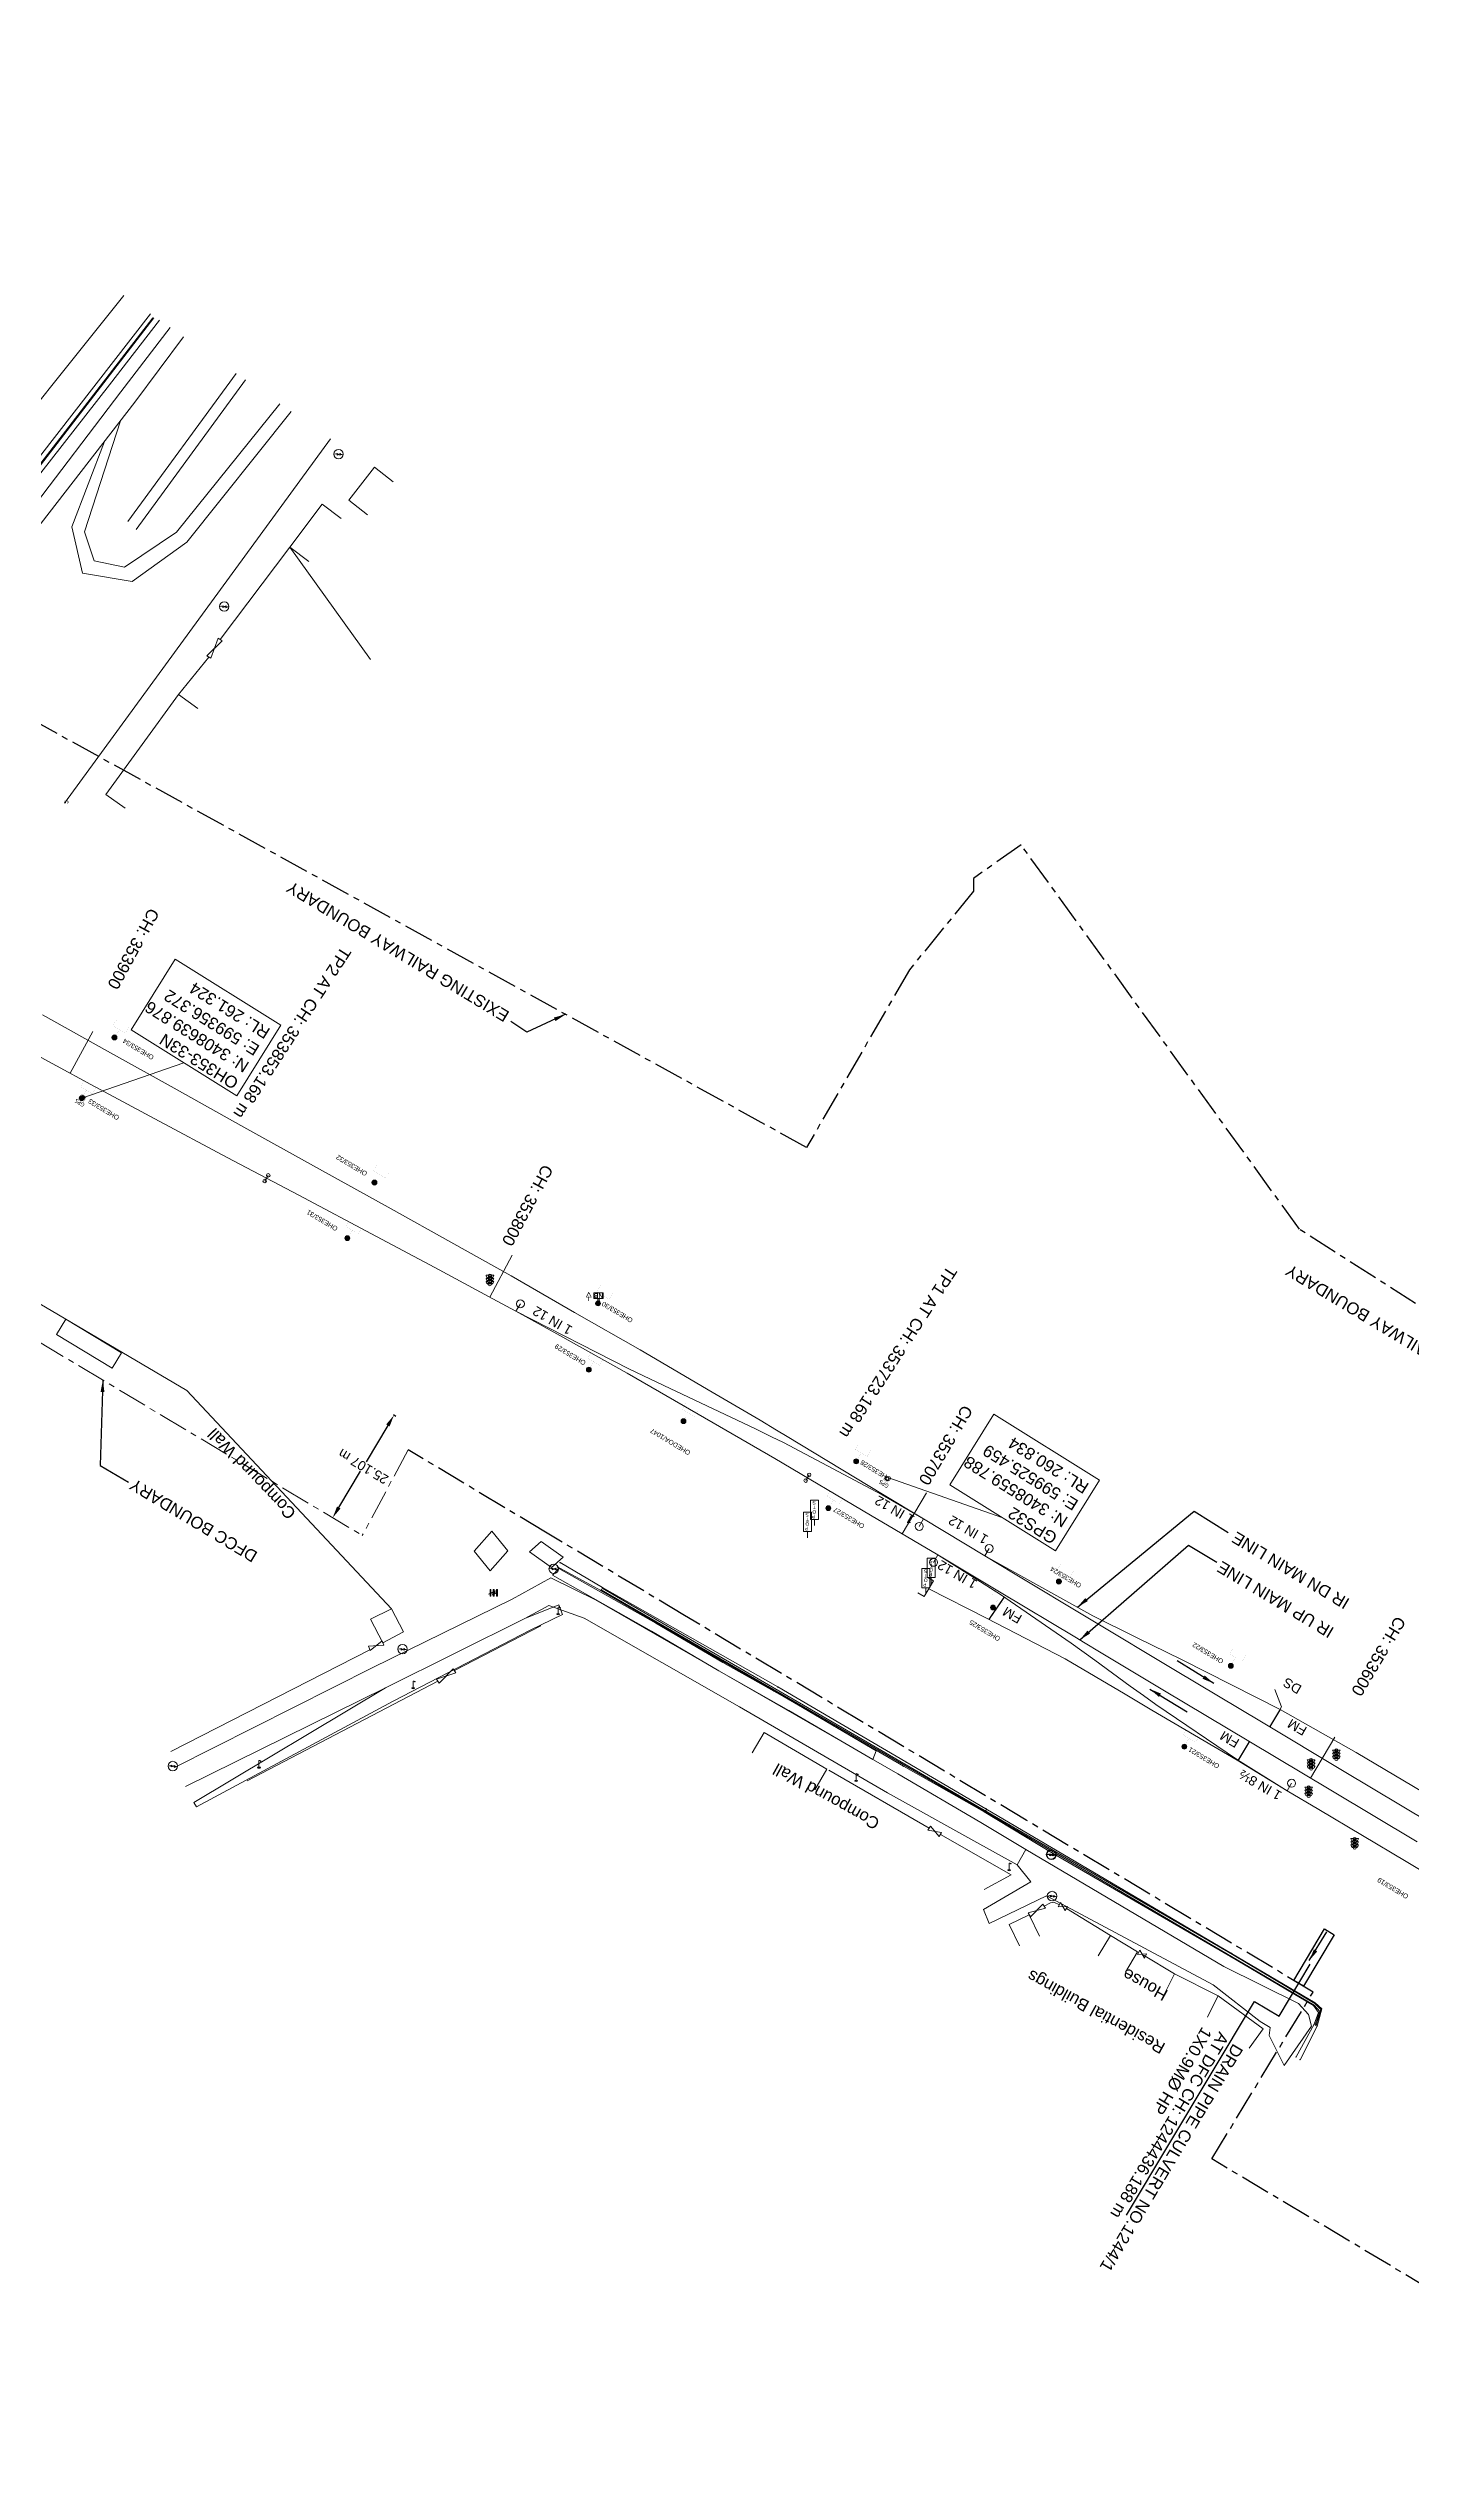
# Model space of a CAD drawing. Header units: metres. Extents: x 593168 to 611286, y 3401475 to 3412398.
# Drawn here: x 599349 to 599636, y 3408351 to 3408860 of the extents above; entities that cross this region are included whole.
import ezdxf
from ezdxf.enums import TextEntityAlignment as Align

# ---------------------------------------------------------------- set-up
doc = ezdxf.new("R2010")
doc.units = ezdxf.units.M
doc.header["$MEASUREMENT"] = 0
doc.linetypes.add('CENTER', pattern=[2, 1.25, -0.25, 0.25, -0.25])
doc.layers.get('Defpoints').update_dxf_attribs({"lineweight": 0})
for name, color, linetype, lineweight in [('CANAL BOTTOM', 5, 'Continuous', 0), ('CANAL TOP', 5, 'Continuous', 0), ('Cart Track', 34, 'Continuous', 0), ('Compound Wall', 251, 'Continuous', 0), ('Culvert Parapet', 7, 'Continuous', 0), ('DFCC', 6, 'Continuous', 0), ('DFCC BOUNDARY', 6, 'CENTER', 0), ('Drain Bottom', 5, 'Continuous', 0), ('Drain Top', 5, 'Continuous', 0), ('Electric Pole', 251, 'Continuous', 0), ('Exg track', 7, 'Continuous', 0), ("EXG. TP CH's", 7, 'Continuous', 0), ('Existing IR Chainage', 7, 'Continuous', 0), ('Existing IR Track', 143, 'Continuous', 0), ('Footpath', 251, 'Continuous', 0), ('Gate', 251, 'Continuous', 0), ('Govt buliding', 251, 'Continuous', 0), ('GPS', 251, 'Continuous', 0), ('Lamp_Post', 251, 'Continuous', 0), ('Name Board', 251, 'Continuous', 0), ('OHE MAST', 8, 'Continuous', 0), ('OHE MAST TEXT', 8, 'Continuous', 0), ('PROPOSED DFCC TOE LINE', 24, 'Continuous', 0), ('Residential Building Pucca', 251, 'Continuous', 0), ('Residential Building Semipucca', 251, 'Continuous', 0), ('Retaining Wall', 251, 'Continuous', 0), ('SH.NOS', 251, 'Continuous', 0), ('Sign Board', 251, 'Continuous', 0), ('SRJ13A', 251, 'Continuous', 0), ('STOP', 251, 'Continuous', 0), ('Subroad Centre', 34, 'Continuous', 0), ('Subroad Edge', 34, 'Continuous', 0), ('Text1', 251, 'Continuous', 0), ('TOPOSTYLEREMARK', 251, 'Continuous', 0), ('Transformer', 251, 'Continuous', 0), ('Village Area', 251, 'Continuous', 0), ('Village Area text', 251, 'Continuous', 0)]:
    doc.layers.add(name, color=color, linetype=linetype, lineweight=lineweight)
doc.layers.add('DRAIN CULVERT', color=1, linetype='Continuous')
doc.layers.add('Existing Railway Boundary', color=7, linetype='CENTER')
doc.styles.add('CUT-FILL', font='cut-fill.shx', dxfattribs={"height": 2})
doc.styles.add('NB', font='swissbo.ttf', dxfattribs={"height": 1.5})
doc.styles.get("Standard").update_dxf_attribs({"font": 'arial.ttf'})
doc.styles.add('street name', font='tahoma.ttf', dxfattribs={"height": 2})
doc.styles.add('Style-Arial', font='arial.ttf')
doc.dimstyles.new('ISO-25', dxfattribs={"dimtxt": 2.5, "dimasz": 2.5, "dimexe": 1.25, "dimexo": 0.625, "dimtad": 1, "dimtxsty": 'Standard', "dimcen": 2.5, "dimadec": 0, "dimazin": 0, "dimtfac": 1, "dimtmove": 0, "dimatfit": 3, "dimfxl": 1, "dimarcsym": 0})
doc.dimstyles.get("Standard").update_dxf_attribs({"dimtxt": 0.18, "dimasz": 0.18, "dimexe": 0.18, "dimexo": 0.0625, "dimgap": 0.09, "dimtad": 0, "dimtih": 1, "dimtoh": 1, "dimdec": 4, "dimzin": 0, "dimdsep": 46, "dimtxsty": 'Standard', "dimcen": 0.09, "dimadec": 0, "dimazin": 0, "dimtfac": 1, "dimtdec": 4, "dimtofl": 0, "dimtmove": 0, "dimatfit": 3, "dimfxl": 1, "dimtolj": 1, "dimtzin": 0, "dimarcsym": 0})

# ---------------------------------------------------------------- blocks, each defined once
blk = doc.blocks.new('GT')
at = {"layer": 'Gate'}
for p, q in [((-0.5, -0.5), (-0.5, 0.5)), ((-0.5, 0.5), (0.5, -0.5)), ((0.5, 0.5), (0.5, -0.5))]:
    blk.add_line(p, q, dxfattribs=at)
blk.add_lwpolyline([(0.5, 0.5), (-0.5, -0.5)], dxfattribs=at)
blk = doc.blocks.new('EP')
blk.add_hatch(color=8).paths.add_polyline_path([(-0.21, -0.05), (-0.21, 0.16), (-0.93, -0.01), (-0.31, 0.07), (-0.31, -0.19), (0.31, 0), (0.31, -0.24), (0.94, -0.01), (0.41, -0.1), (0.43, 0.15)])
at = {"color": 8}
for p, q in [((-0.93, -0.01), (-0.21, 0.16)), ((-0.31, 0.07), (-0.93, -0.01)), ((-0.31, -0.19), (-0.31, 0.07)), ((0.31, 0), (-0.31, -0.19)), ((-0.21, 0.16), (-0.21, -0.05)), ((-0.21, -0.05), (0.43, 0.15)), ((0.31, -0.24), (0.31, 0)), ((0.43, 0.15), (0.41, -0.1)), ((0.94, -0.01), (0.31, -0.24)), ((0.41, -0.1), (0.94, -0.01))]:
    blk.add_line(p, q, dxfattribs=at)
blk.add_circle((0, 0), 1, dxfattribs=at)
blk = doc.blocks.new('LP')
for points in [[(0, 0), (0, 1.5)], [(0.25, 1.35), (0.44, 1.35)]]:
    blk.add_lwpolyline(points)
for centre, radius, start, end in [((0.07, 0.99), 0.519, 57.6425, 97.3165), ((0.34, 1.33), 0.094, 11.7012, 168.0476)]:
    blk.add_arc(centre, radius, start, end)
at = {"extrusion": (0, 0, -1)}
blk.add_ellipse((0, 0.01), major_axis=(0.308, 0), ratio=0.400495, dxfattribs=at)
blk.add_ellipse((0.35, 1.36), major_axis=(0.0017, 0.0438), ratio=0.461056, start_param=1.74022, end_param=4.575836)
blk = doc.blocks.new('NB')
for p, q in [((-0.98, 0.82), (-0.98, 1.98)), ((-0.98, 1.98), (0.98, 1.98)), ((-0.98, 0.82), (0.98, 0.82)), ((-0.13, 0.82), (-0.13, 0)), ((-0.13, 0), (0.13, 0)), ((0.13, 0.82), (0.13, 0)), ((0.98, 1.98), (0.98, 0.82))]:
    blk.add_line(p, q)
at = {"style": 'NB', "width": 1.025371}
blk.add_text('NB', height=0.988, rotation=180, dxfattribs=at).set_placement((0, 1.39), align=Align.MIDDLE)
blk = doc.blocks.new('SIG')
for color, points in [(1, [(-0.22, 0.42, 0.180295), (-0.01, 0.33, -0.00255), (0.01, 0.33, -0.00255), (0.02, 0.33, 0.180295), (0.23, 0.42, -0.002654), (0.25, 0.44, 0.184495), (0.33, 0.65, 1.000001), (-0.32, 0.65, 0.184495), (-0.24, 0.44, -0.002654)]), (2, [(0.23, -0.23, -0.002654), (0.25, -0.21, 0.184495), (0.33, 0.01, 1.000001), (-0.32, 0.01, 0.184495), (-0.24, -0.21, -0.002654), (-0.22, -0.23, 0.180295), (-0.01, -0.32, -0.00255), (0.01, -0.32, -0.00255), (0.02, -0.32, 0.180295)]), (3, [(0.23, -0.88, -0.002654), (0.25, -0.86, 0.184495), (0.33, -0.64, 1.000001), (-0.32, -0.64, 0.184495), (-0.24, -0.86, -0.002654), (-0.22, -0.88, 0.395599)])]:
    blk.add_hatch(color=color).paths.add_polyline_path(points)
for p, q in [((-0.31, 0.98), (-0.32, -0.9)), ((0.33, -0.9), (0.32, 0.98))]:
    blk.add_line(p, q)
for points in [[(-0.31, 0.98), (-0.81, 0.98, 0.198758), (-0.42, 0.41, 0.003814), (-0.31, 0.39, 0.003814)], [(-0.31, 0.33), (-0.81, 0.33, 0.198758), (-0.42, -0.23, 0.003727), (-0.32, -0.26, 0.003727)], [(0.32, 0.98), (0.82, 0.98, -0.198758), (0.44, 0.41, -0.003814), (0.32, 0.39, -0.003814)], [(0.32, 0.33), (0.82, 0.33, -0.198758), (0.44, -0.23, -0.003727), (0.33, -0.26, -0.003727)], [(-0.32, -0.32), (-0.81, -0.32, 0.198758), (-0.42, -0.88, 0.003639), (-0.32, -0.9)], [(0.33, -0.32), (0.82, -0.32, -0.198758), (0.44, -0.88, -0.003639), (0.33, -0.9)]]:
    blk.add_lwpolyline(points, format="xyb")
for centre, radius, start, end in [((0.01, 0.91), 0.324, 12.4049, 167.5951), ((0.01, 0.81), 0.357, 27.7578, 152.2422), ((0.01, -0.9), 0.324, 181.4572, 358.5428)]:
    blk.add_arc(centre, radius, start, end)
blk = doc.blocks.new('STOP')
at = {"layer": 'SRJ13A'}
blk.add_lwpolyline([(0.84, 5.38), (-0.84, 5.38), (-0.84, 1.32), (0.84, 1.32)], close=True, dxfattribs=at)
blk.add_lwpolyline([(0, 1.32), (0, 0)], dxfattribs=at)
at = {"layer": 'SRJ13A', "style": 'CUT-FILL'}
for s, p in [('S', (0.27, 5.16)), ('P', (0.13, 2.3)), ('O', (0.37, 3.27)), ('T', (0.31, 4.2))]:
    blk.add_text(s, height=0.739, rotation=180, dxfattribs=at).set_placement(p)
blk = doc.blocks.new('TRF')
blk.add_hatch(color=256).paths.add_polyline_path([(0.22, -0.04), (0.38, 0.42), (-0.98, -0.29), (0.02, 0.04), (-0.18, -0.39), (0.98, 0.09)])
for p, q in [((-0.69, 0.72), (-0.69, -0.72)), ((-0.52, 0.72), (-0.69, 0.72)), ((-0.52, -0.72), (-0.52, 0.72)), ((0, 0.72), (0, -0.72)), ((0.17, 0.72), (0, 0.72)), ((0.17, -0.72), (0.17, 0.72)), ((0.7, 0.72), (0.7, -0.72)), ((0.87, 0.72), (0.7, 0.72)), ((0.87, -0.72), (0.87, 0.72)), ((-0.69, -0.72), (-0.52, -0.72)), ((0, -0.72), (0.17, -0.72)), ((0.7, -0.72), (0.87, -0.72))]:
    blk.add_line(p, q)
blk.add_lwpolyline([(0.22, -0.04), (0.38, 0.42), (-0.98, -0.29), (0.02, 0.04), (-0.18, -0.39), (0.98, 0.09)], close=True)
blk = doc.blocks.new('TSB110')
at = {"layer": 'SH.NOS', "const_width": 0.132}
blk.add_lwpolyline([(-0.51, 0.84), (0.54, 0.84), (0, 1.85)], close=True, dxfattribs=at)
at = {"layer": 'SH.NOS', "const_width": 0.142}
blk.add_lwpolyline([(0, 0.84), (0, 0)], dxfattribs=at)
at = {"layer": 'SH.NOS', "style": 'CUT-FILL'}
blk.add_text('110', height=0.2, dxfattribs=at).set_placement((-0.23, 1.03))
blk = doc.blocks.new('OHE MAST')
h = blk.add_hatch(color=253)
h.dxf.hatch_style = 1
edge = h.paths.add_edge_path()
edge.add_arc((0, 0), 0.514, 0, 360)
at = {"color": 253, "const_width": 0.01}
for points in [[(-1.03, -1.71), (0, 0)], [(-3.09, -2.23), (-2.32, -0.94), (0.26, -2.49), (-0.52, -3.77)]]:
    blk.add_lwpolyline(points, dxfattribs=at)
at = {"color": 253}
blk.add_circle((0, 0), 0.514, dxfattribs=at)
blk = doc.blocks.new('*D116')
at = {"layer": 'Defpoints', "color": 0, "linetype": 'ByBlock', "ltscale": 5, "transparency": 16777216}
for p in [(599422.3, 3408572.84), (599408.9, 3408551.6), (599409.41, 3408551.29)]:
    blk.add_point(p, dxfattribs=at)
at = {"layer": 'DFCC BOUNDARY', "color": 0, "linetype": 'ByBlock', "lineweight": -2, "ltscale": 5, "transparency": 16777216}
for p, q in [((599422.2, 3408572.9), (599421.68, 3408573.21)), ((599420.51, 3408571), (599415.93, 3408563.36)), ((599410.18, 3408553.75), (599414.76, 3408561.39)), ((599409.31, 3408551.36), (599408.79, 3408551.67))]:
    blk.add_line(p, q, dxfattribs=at)
at = {"layer": 'DFCC BOUNDARY', "color": 0, "linetype": 'ByBlock', "ltscale": 5, "transparency": 16777216}
for points in [[(599420.15, 3408571.21), (599420.86, 3408570.79), (599421.79, 3408573.15)], [(599409.82, 3408553.96), (599410.54, 3408553.53), (599408.9, 3408551.6)]]:
    blk.add_solid(points, dxfattribs=at)
at = {"layer": 'DFCC BOUNDARY', "color": 0, "linetype": 'ByBlock', "ltscale": 5, "transparency": 16777216, "insert": (599415.34, 3408562.37), "char_height": 2, "attachment_point": 5, "rotation": 149.0573, "style": 'Style-Arial'}
blk.add_mtext('\\A1;25.107 m', dxfattribs=at)
blk = doc.blocks.new('TerminatorOpen_0.5')
at = {"color": 0, "linetype": 'ByBlock', "lineweight": -2}
for q in [(-1, 0.25), (-1, 0), (-1, -0.25)]:
    blk.add_line((0, 0), q, dxfattribs=at)
blk = doc.blocks.new('GPS')
at = {"const_width": 0.0279}
blk.add_lwpolyline([(0.56, -0.56), (-0.56, -0.56), (-0.56, 0.56), (0.56, 0.56)], close=True, dxfattribs=at)
blk.add_lwpolyline([(0.33, -0.33), (-0.33, -0.33), (-0.33, 0.33), (0.33, 0.33)], close=True)
at = {"style": 'street name'}
blk.add_text('GPS', height=0.868, rotation=180, dxfattribs=at).set_placement((1.07, -0.84, -111.29))

msp = doc.modelspace()

# ---------------------------------------------------------------- hatches: boundary and pattern name
at = {"layer": 'PROPOSED DFCC TOE LINE', "lineweight": 30}
h = msp.add_hatch(dxfattribs=at)
h.set_pattern_fill('ANSI31', color=256)
h.set_pattern_definition([(45, (0, 0), (-0.0883883476483, 0.0883883476483), [])])
h.paths.add_polyline_path([(599620.3989, 3408797.1611), (599458.9476, 3408521.7611), (599903.3831, 3408261.214), (600064.8343, 3408536.6139)], flags=9)
h.paths.add_polyline_path([(599610.1903, 3408800.1806), (599448.7391, 3408524.7806), (599893.1746, 3408264.2335), (600054.6258, 3408539.6334)], flags=9)
h.paths.add_polyline_path([(599605.1005, 3408803.1645), (599443.6492, 3408527.7645), (599888.0847, 3408267.2174), (600049.536, 3408542.6173)], flags=9)
h.paths.add_polyline_path([(599606.0567, 3408805.569), (599444.6055, 3408530.1691), (599889.041, 3408269.6219), (600050.4922, 3408545.0219)], flags=9)
h.paths.add_polyline_path([(599611.8012, 3408782.4954), (599450.35, 3408507.0955), (599894.7855, 3408246.5483), (600056.2367, 3408521.9483)], flags=9)
h.paths.add_polyline_path([(599606.7114, 3408785.4793), (599445.2601, 3408510.0794), (599889.6956, 3408249.5322), (600051.1469, 3408524.9322)], flags=9)
h.paths.add_polyline_path([(599601.6216, 3408788.4632), (599440.1703, 3408513.0632), (599884.6058, 3408252.5161), (600046.057, 3408527.916)], flags=9)
h.paths.add_polyline_path([(599597.4591, 3408790.9034), (599436.0079, 3408515.5034), (599880.4433, 3408254.9563), (600041.8946, 3408530.3563)], flags=9)
h.paths.add_polyline_path([(599605.4988, 3408763.9026), (599444.0475, 3408488.5027), (599888.483, 3408227.9555), (600049.9343, 3408503.3555)], flags=9)
h.paths.add_polyline_path([(599951, 3408557.2869), (599691.3153, 3408114.3226), (600135.7508, 3407853.7754), (600395.4354, 3408296.7398)], flags=9)
h.paths.add_polyline_path([(599614.5942, 3408796.7912), (599453.1429, 3408521.3912), (599897.5784, 3408260.8441), (600059.0297, 3408536.244)], flags=9)
h.paths.add_polyline_path([(599609.5044, 3408799.7751), (599448.0531, 3408524.3751), (599892.4886, 3408263.828), (600053.9398, 3408539.2279)], flags=9)
h.paths.add_polyline_path([(599619.684, 3408793.8073), (599458.2328, 3408518.4074), (599902.6683, 3408257.8602), (600064.1195, 3408533.2602)], flags=9)
h.paths.add_polyline_path([(599886.258, 3408431.716), (599873.7889, 3408438.6151), (599871.4074, 3408434.311), (599883.8765, 3408427.4119)], flags=24)
h.paths.add_polyline_path([(599796.1593, 3408480.4383), (599771.2889, 3408494.199), (599768.9075, 3408489.8949), (599793.7778, 3408476.1342)], flags=24)
h.paths.add_polyline_path([(599848.8429, 3408450.8946), (599823.9725, 3408464.6553), (599821.5911, 3408460.3512), (599846.4614, 3408446.5905)], flags=24)
h.paths.add_polyline_path([(599990.2872, 3408362.0014), (599859.2717, 3408440.7235), (599857.2732, 3408437.3973), (599988.2886, 3408358.6752)], flags=24)
h.paths.add_polyline_path([(600198.2471, 3408229.8148), (600189.95, 3408234.8002), (600189.1505, 3408233.4697), (600197.4477, 3408228.4843)], flags=24)
h.paths.add_polyline_path([(600225.3699, 3408204.8721), (600216.7401, 3408210.0575), (600215.9406, 3408208.727), (600224.5705, 3408203.5417)], flags=24)
h.paths.add_polyline_path([(600286.6458, 3408124.4082), (600279.9445, 3408128.4347), (600279.1446, 3408127.1033), (600285.8458, 3408123.0768)], flags=24)
h.paths.add_polyline_path([(600251.815, 3408231.4437), (600231.7204, 3408200.4954), (600239.5806, 3408195.3918), (600259.6752, 3408226.3401)], flags=24)
h.paths.add_polyline_path([(600031.8358, 3408370.6356), (600013.8622, 3408340.5554), (600021.9071, 3408335.7483), (600039.8807, 3408365.8285)], flags=24)
h.paths.add_polyline_path([(600236.0563, 3408240.6662), (600216.974, 3408211.2769), (600224.8342, 3408206.1733), (600243.9165, 3408235.5626)], flags=24)
h.paths.add_polyline_path([(600008.4547, 3408352.7362), (600010.6532, 3408352.7362), (600010.6532, 3408353.5118), (600008.4547, 3408353.5118)], flags=24)

# ---------------------------------------------------------------- linework, layer by layer
at = {"layer": 'CANAL BOTTOM'}
msp.add_polyline3d([(599300.5779, 3408728.0493, 258.4084), (599365.0106, 3408808.4784, 257.7566)], dxfattribs=at)
at = {"layer": 'CANAL TOP'}
msp.add_polyline3d([(599370.5702, 3408804.6172, 260.2372), (599307.759, 3408723.8563, 261.7264)], dxfattribs=at)
at = {"layer": 'Cart Track'}
for points in [[(599365.8462, 3408761.0068, 261.9144), (599388.6056, 3408792.0913, 262.4731)], [(599390.5527, 3408790.739, 262.4718), (599367.6071, 3408759.2626, 261.8114)], [(599397.7877, 3408785.7142, 259.2818), (599376.086, 3408758.7196, 259.631), (599365.1376, 3408751.3768, 259.743), (599358.7515, 3408752.6938, 259.757), (599356.6819, 3408758.8331, 259.9839), (599364.2676, 3408782.128, 260.4968)], [(599360.9422, 3408777.7606, 260.5318), (599354.0359, 3408759.8662, 259.82), (599356.2723, 3408750.0883, 259.622), (599366.7558, 3408748.3939, 259.556), (599378.2511, 3408756.6376, 259.593), (599400.1593, 3408784.0671, 259.21)]]:
    msp.add_polyline3d(points, dxfattribs=at)
at = {"layer": 'Compound Wall'}
for points in [[(599385.2251, 3408736.1864, 260.9106), (599399.909, 3408755.5823, 261.6404)], [(599399.909, 3408755.5823, 261.6404), (599416.8179, 3408731.9798, 262.1593)], [(599376.4695, 3408724.6349, 262.1863), (599382.8834, 3408732.4813, 260.7417)], [(599421.289, 3408532.4277, 261.9943), (599378.2519, 3408578.304, 261.2485), (599298.763, 3408625.1497, 261.0896)], [(599434.4887, 3408519.4588, 259.667), (599452.6433, 3408528.9043, 259.4891)], [(599374.8478, 3408502.4559, 259.685), (599416.7235, 3408523.8402, 260.1779)], [(599390.9104, 3408496.2703, 259.0442), (599431.0305, 3408517.2447, 259.668)], [(599534.3176, 3408486.3432, 259.9469), (599513.2021, 3408498.5283, 259.2391)], [(599536.675, 3408485.0229, 259.8979), (599551.582, 3408476.5278, 259.683), (599545.9157, 3408473.4537, 260.2808)], [(599558.5086, 3408469.9508, 259.854), (599559.8228, 3408470.6297, 259.555), (599560.5339, 3408470.8122, 259.3931), (599561.7134, 3408470.2708, 259.4031)], [(599563.1782, 3408469.4764, 259.0062), (599572.4361, 3408463.8165, 260.4688)], [(599579.3593, 3408459.6951, 259.754), (599585.8961, 3408455.7455, 259.815)]]:
    msp.add_polyline3d(points, dxfattribs=at)
at = {"layer": 'Culvert Parapet'}
msp.add_polyline3d([(599457.3562, 3408543.3419, 258.2174), (599454.8873, 3408541.1358, 258.1305), (599450.2965, 3408544.4249, 258.1495), (599452.7663, 3408546.6318, 258.1495)], close=True, dxfattribs=at)
at = {"layer": 'DFCC BOUNDARY', "ltscale": 5}
for p in [(599115.1914, 3408727.3307), (599424.7618, 3408565.8749)]:
    msp.add_line(p, (599415.1303, 3408547.8723), dxfattribs=at)
at = {"layer": 'Drain Bottom'}
for points in [[(599465.3724, 3408536.4462, 257.5306), (599545.9579, 3408489.8645, 257.5786), (599597.8702, 3408459.3797, 257.6846), (599615.2453, 3408449.1306, 257.6836), (599616.4788, 3408447.8457, 257.5966), (599615.4898, 3408444.9991, 257.6146)], [(599615.6846, 3408444.8951, 257.6226), (599616.6668, 3408448.2482, 257.8825), (599615.4202, 3408449.4738, 257.7426), (599598.0821, 3408459.8205, 257.6916), (599465.5885, 3408536.8122, 257.4906)]]:
    msp.add_polyline3d(points, dxfattribs=at)
for p in [(599465.372, 3408536.446, 257.531), (599465.588, 3408536.812, 257.491), (599545.958, 3408489.865, 257.579), (599546.257, 3408490.135, 257.604), (599598.082, 3408459.82, 257.692), (599597.87, 3408459.38, 257.685), (599615.245, 3408449.131, 257.684), (599615.42, 3408449.474, 257.743), (599615.49, 3408444.999, 257.615), (599615.685, 3408444.895, 257.623), (599616.479, 3408447.846, 257.597), (599616.667, 3408448.248, 257.883)]:
    msp.add_point(p, dxfattribs=at)
at = {"layer": 'DRAIN CULVERT'}
msp.add_lwpolyline([(599613.0377, 3408453.1291), (599610.9779, 3408454.361), (599617.444, 3408465.181), (599619.5037, 3408463.9492)], close=True, dxfattribs=at)
msp.add_lwpolyline([(599575.8413, 3408405.0484), (599602.6972, 3408449.9543), (599607.8839, 3408446.8524), (599614.4061, 3408457.758)], dxfattribs=at)
at = {"layer": 'Drain Top'}
for points in [[(599611.4744, 3408438.2826, 258.3564), (599615.2617, 3408445.1461, 258.1854), (599616.1695, 3408447.6233, 258.2734), (599615.158, 3408449.0627, 258.1405), (599597.7171, 3408459.3518, 258.1575), (599560.2511, 3408481.1239, 258.2284), (599545.8711, 3408489.7951, 257.9055), (599528.89, 3408499.3803, 258.3194), (599501.6509, 3408515.2126, 258.3454), (599465.3162, 3408536.3334, 258.1105), (599456.1652, 3408541.2618, 258.2564)], [(599456.706, 3408542.161, 258.2684), (599465.667, 3408536.924, 258.1455), (599502.479, 3408516.0425, 258.3214), (599529.4195, 3408500.291, 258.3414), (599546.243, 3408490.4387, 258.1495), (599597.9108, 3408460.0321, 258.1645), (599615.5205, 3408449.6252, 258.2264), (599616.87, 3408448.3542, 258.2774), (599615.8763, 3408444.7204, 258.1784), (599612.3091, 3408437.6894, 258.3424)]]:
    msp.add_polyline3d(points, dxfattribs=at)
for p in [(599456.165, 3408541.262, 258.256), (599456.706, 3408542.161, 258.268), (599465.316, 3408536.333, 258.11), (599465.667, 3408536.924, 258.145), (599502.479, 3408516.043, 258.321), (599501.651, 3408515.213, 258.345), (599528.89, 3408499.38, 258.319), (599529.419, 3408500.291, 258.341), (599546.243, 3408490.439, 258.149), (599545.871, 3408489.795, 257.906), (599560.251, 3408481.124, 258.228), (599560.743, 3408481.877, 258.243), (599597.911, 3408460.032, 258.164), (599597.717, 3408459.352, 258.157), (599615.521, 3408449.625, 258.226), (599615.158, 3408449.063, 258.14), (599615.262, 3408445.146, 258.185), (599615.876, 3408444.72, 258.178), (599616.169, 3408447.623, 258.273), (599616.87, 3408448.354, 258.277), (599611.474, 3408438.283, 258.356), (599612.309, 3408437.689, 258.342)]:
    msp.add_point(p, dxfattribs=at)
at = {"layer": 'Exg track'}
for p, q in [((599447.44, 3408594.9946), (599448.3647, 3408596.549)), ((599533.1528, 3408551.336), (599532.2281, 3408549.7816)), ((599536.1728, 3408543.7746), (599535.2481, 3408542.2202)), ((599546.0093, 3408543.5945), (599546.934, 3408545.1489)), ((599609.6002, 3408494.2352), (599610.5249, 3408495.7896))]:
    msp.add_line(p, q, dxfattribs=at)
at = {"layer": 'Exg track', "const_width": 0.3, "elevation": 261.261}
msp.add_lwpolyline([(599546.8943, 3408530.2287), (599550.1152, 3408534.9192)], dxfattribs=at)
at = {"layer": 'Exg track', "const_width": 0.3}
for points in [[(599608.1331, 3408511.2838), (599605.9439, 3408507.6302)], [(599599.2944, 3408500.598), (599601.6603, 3408504.5488)]]:
    msp.add_lwpolyline(points, dxfattribs=at)
at = {"layer": 'Exg track'}
msp.add_lwpolyline([(599607.7693, 3408510.724), (599608.441, 3408511.8751), (599607.0391, 3408515.5086)], dxfattribs=at)
for centre in [(599448.3647, 3408596.549), (599532.2281, 3408549.7816), (599535.2481, 3408542.2202), (599546.934, 3408545.1489), (599610.5249, 3408495.7896)]:
    msp.add_circle(centre, 0.8325, dxfattribs=at)
at = {"layer": "EXG. TP CH's", "color": 7, "lineweight": 0, "flags": 128}
for points in [[(599394.6081, 3408622.3555), (599395.3491, 3408623.5488)], [(599508.3546, 3408559.4097), (599509.0956, 3408560.603)]]:
    msp.add_lwpolyline(points, dxfattribs=at)
at = {"layer": "EXG. TP CH's", "color": 7, "lineweight": 0}
for centre in [(599394.6081, 3408622.3555), (599395.3491, 3408623.5488), (599508.3546, 3408559.4097), (599509.0956, 3408560.603)]:
    msp.add_circle(centre, 0.375, dxfattribs=at)
at = {"layer": 'Existing IR Chainage', "color": 7, "linetype": 'Continuous', "lineweight": 13, "flags": 128}
for points in [[(599358.477, 3408653.7952), (599353.6908, 3408645.015)], [(599446.6472, 3408606.7814), (599441.9299, 3408597.964)], [(599533.7407, 3408556.8178), (599528.6614, 3408548.2038)], [(599619.6175, 3408505.4674), (599614.4877, 3408496.8834)]]:
    msp.add_lwpolyline(points, dxfattribs=at)
at = {"layer": 'Existing IR Track', "flags": 128}
for points in [[(599639.5278, 3408487.5411), (599621.5529, 3408498.2775), (599604.1675, 3408508.6946), (599586.1057, 3408519.5198), (599568.3773, 3408530.1666), (599552.0719, 3408539.9833), (599546.0093, 3408543.5945), (599533.1528, 3408551.336), (599524.5219, 3408556.5784), (599504.4404, 3408568.6848), (599502.2009, 3408570.0191), (599498.7578, 3408572.0834), (599488.677, 3408577.9954), (599473.5497, 3408586.8669), (599459.7562, 3408594.7344), (599446.396, 3408602.4029), (599433.7316, 3408609.4826), (599421.2026, 3408616.5346), (599405.4988, 3408625.2284), (599390.223, 3408633.6853), (599375.548, 3408641.8545), (599361.5718, 3408649.6346), (599347.8801, 3408657.3091)], [(599636.9148, 3408483.4769), (599618.7707, 3408494.3239), (599601.5212, 3408504.632), (599583.8092, 3408515.2386), (599570.1115, 3408523.4322), (599567.1023, 3408525.26), (599564.942, 3408526.541), (599549.4772, 3408535.8165), (599536.1728, 3408543.7746), (599522.0191, 3408552.1205), (599501.8965, 3408564.057), (599485.7512, 3408573.3783), (599470.8212, 3408581.997), (599456.663, 3408589.8676), (599447.44, 3408594.9946), (599443.4762, 3408597.1367), (599430.3481, 3408604.1604), (599418.1278, 3408610.6984), (599401.7684, 3408619.3581), (599386.6887, 3408627.3403), (599371.485, 3408635.4619), (599358.0551, 3408642.636), (599343.5804, 3408650.5262)], [(599533.1528, 3408551.336), (599524.406, 3408556.3838), (599503.6953, 3408567.3802), (599501.1456, 3408568.6038), (599497.788, 3408570.3163), (599479.8385, 3408578.7865), (599471.3208, 3408582.8094), (599447.44, 3408594.9946)], [(599609.6002, 3408494.2352), (599599.1521, 3408500.6859), (599581.9698, 3408512.3616), (599579.3829, 3408514.2282), (599576.6133, 3408516.1948), (599569.1561, 3408521.6902), (599564.1977, 3408525.2489), (599549.315, 3408535.4687), (599536.1728, 3408543.7746)], [(599642.1912, 3408491.5622), (599624.0845, 3408502.2807), (599608.1052, 3408511.2996), (599587.5033, 3408521.7312), (599577.9487, 3408526.455), (599568.744, 3408531.007), (599546.0093, 3408543.5945)], [(599531.906, 3408535.826), (599533.2458, 3408535.0233), (599535.2177, 3408538.3145), (599533.8779, 3408539.1172)], [(599651.8966, 3408469.004), (599634.5941, 3408479.3377), (599616.2299, 3408490.2593), (599609.6002, 3408494.2352), (599599.1097, 3408500.6146), (599581.1574, 3408511.1743), (599575.542, 3408514.5524), (599562.9181, 3408521.911), (599546.3897, 3408530.4906), (599534.2317, 3408536.6689)]]:
    msp.add_lwpolyline(points, dxfattribs=at)
at = {"layer": 'Existing Railway Boundary', "ltscale": 5}
for points in [[(600068.3432, 3408361.2078), (600130.6112, 3408459.8878), (599836.1292, 3408634.1143), (599768.1577, 3408518.5779), (599661.815, 3408580.4349), (599612.2027, 3408612.2329), (599553.6452, 3408693.0476), (599543.655, 3408685.9527), (599543.655, 3408683.2921), (599530.154, 3408666.7376), (599508.5547, 3408629.4251), (598272.8019, 3409311.3517), (598226.2603, 3409339.3887), (598151.2488, 3409384.2728), (597917.699, 3409525.8316), (597735.9935, 3409630.0193), (597672.2472, 3409669.316)], [(599936.2222, 3408204.7154), (599918.8408, 3408185.4773), (599771.2804, 3408274.0123), (599785.0232, 3408302.5983), (599708.5849, 3408348.2622), (599593.7586, 3408416.8589), (599615.059, 3408451.9179), (599554.734, 3408488.0427), (599482.8847, 3408531.0687), (599453.6679, 3408548.5649), (599424.7618, 3408565.8749)]]:
    msp.add_lwpolyline(points, dxfattribs=at)
at = {"layer": 'Footpath'}
for points in [[(599455.1327, 3408539.5576, 258.0385), (599456.4526, 3408540.9512, 257.9955), (599476.8728, 3408529.4358, 257.8985), (599490.9425, 3408521.1497, 257.8705), (599505.6525, 3408512.9396, 257.9525), (599523.1662, 3408502.6273, 258.0235), (599522.4525, 3408500.8116, 257.9525), (599504.8241, 3408511.0563, 257.9735), (599490.064, 3408519.4532, 257.9855), (599475.9669, 3408527.7416, 257.9595)], [(599379.7298, 3408491.7236, 258.0945), (599420.0024, 3408515.8166, 257.9755), (599449.3132, 3408530.4111, 257.9685), (599456.4339, 3408533.2893, 257.9745), (599457.1988, 3408531.2878, 258.0625), (599450.4167, 3408527.9522, 257.9655), (599421.5819, 3408513.0243, 257.9885), (599380.2541, 3408490.8484, 258.0735)], [(599546.9215, 3408466.2855, 257.8955), (599558.9834, 3408472.1104, 258.0325), (599594.0446, 3408453.4293, 258.0925), (599603.9488, 3408445.7338, 258.0715), (599606.0499, 3408444.4638, 258.1085), (599605.7934, 3408442.8143, 258.1095), (599608.9696, 3408436.4799, 258.0965), (599614.6808, 3408444.7601, 257.9925), (599614.0898, 3408447.2126, 258.0195), (599611.9955, 3408449.4884, 258.0425), (599596.2739, 3408457.3038, 258.1235), (599554.6393, 3408481.9014, 258.0145), (599552.8278, 3408478.6307, 258.0405), (599555.6709, 3408475.0931, 258.0345), (599545.7212, 3408469.2826, 257.8845)]]:
    msp.add_polyline3d(points, close=True, dxfattribs=at)
at = {"layer": 'Govt buliding'}
msp.add_polyline3d([(599442.0114, 3408540.4354, 260.2878), (599445.7284, 3408544.6179, 260.3128), (599442.3884, 3408548.7448, 260.4708), (599438.6713, 3408544.5622, 260.4708)], close=True, dxfattribs=at)
at = {"layer": 'Residential Building Pucca'}
for points in [[(599416.2134, 3408762.3669, 260.9576), (599412.2726, 3408765.4418, 260.9576), (599417.6969, 3408772.3937, 261.0396), (599421.6378, 3408769.3188, 261.0396)], [(599403.8998, 3408752.5726, 261.6404), (599399.909, 3408755.5823, 261.6404), (599406.7053, 3408764.5939, 260.4878), (599410.6961, 3408761.5841, 260.4878)], [(599497.0702, 3408502.1657, 261.8784), (599499.5974, 3408506.4783, 261.8784), (599512.8287, 3408498.7249, 260.1609), (599510.3015, 3408494.4122, 260.1609)], [(599553.3273, 3408461.6119, 260.8307), (599551.1633, 3408466.1177, 260.8307), (599555.3818, 3408468.1436, 260.8787), (599557.5457, 3408463.6377, 260.8787)], [(599569.8633, 3408459.531, 260.4688), (599572.4361, 3408463.8165, 260.4688), (599578.1564, 3408460.3823, 260.4888), (599575.5836, 3408456.0967, 260.4888)], [(599583.6441, 3408451.283, 259.815), (599585.8961, 3408455.7455, 259.815), (599595.0879, 3408451.107, 262.6921), (599592.836, 3408446.6444, 262.6921)], [(599592.8738, 3408446.7192, 262.6921), (599595.0884, 3408451.1079, 262.6911), (599604.5692, 3408444.1494, 262.5842), (599601.6116, 3408440.1197, 262.5842)]]:
    msp.add_polyline3d(points, dxfattribs=at)
msp.add_polyline3d([(599352.7835, 3408593.3376, 265.0464), (599364.4841, 3408586.283, 264.9085), (599362.5613, 3408583.0622, 264.9745), (599350.8601, 3408590.1172, 264.9745)], close=True, dxfattribs=at)
at = {"layer": 'Residential Building Semipucca'}
msp.add_polyline3d([(599365.2565, 3408700.6911, 263.056), (599361.2125, 3408703.6291, 263.056), (599376.4668, 3408724.6262, 262.1873), (599380.5108, 3408721.6883, 262.1873)], dxfattribs=at)
msp.add_polyline3d([(599421.289, 3408532.4277, 261.9943), (599423.7859, 3408527.6183, 260.3768), (599419.4772, 3408525.2871, 260.1399), (599416.8714, 3408530.3061, 260.1399)], close=True, dxfattribs=at)
at = {"layer": 'Retaining Wall'}
for points in [[(599296.4839, 3408708.6297, 262.4832), (599296.3515, 3408708.7685, 262.4562), (599302.5588, 3408716.6041, 262.4142), (599323.6407, 3408742.8894, 262.0153), (599341.6721, 3408765.6256, 261.6474), (599371.0668, 3408803.7514, 260.8433)], [(599371.2703, 3408803.7561, 260.9706), (599341.8202, 3408765.5278, 261.6464), (599323.7246, 3408742.8493, 262.0153), (599302.9484, 3408716.4943, 262.2193), (599296.4839, 3408708.6297, 262.4832)]]:
    msp.add_polyline3d(points, dxfattribs=at)
at = {"layer": 'Subroad Centre'}
msp.add_polyline3d([(599186.5922, 3408557.0391, 260.5232), (599205.038, 3408581.3583, 260.5268), (599234.3305, 3408620.0183, 261.0666), (599305.9972, 3408713.9657, 262.0463), (599327.0151, 3408740.0105, 261.5005), (599345.0685, 3408762.879, 261.0796), (599364.3536, 3408788.2463, 260.5697), (599374.7132, 3408801.7398, 260.3918)], dxfattribs=at)
msp.add_point((599364.354, 3408788.246, 260.57), dxfattribs=at)
at = {"layer": 'Subroad Edge'}
for points in [[(599231.9493, 3408622.1056, 261.1176), (599263.9532, 3408663.8653, 261.9134), (599278.6366, 3408684.9721, 262.1903), (599286.7872, 3408695.6373, 262.0093), (599303.651, 3408716.2395, 262.0413), (599324.6718, 3408741.9403, 261.5895), (599342.5517, 3408764.8587, 261.1716), (599361.9781, 3408789.687, 260.5917), (599372.4785, 3408803.2918, 260.4097)], [(599377.5436, 3408799.774, 260.2642), (599367.2792, 3408786.024, 260.4298), (599347.6071, 3408760.6081, 260.8907), (599329.8092, 3408737.7247, 261.3135), (599308.5353, 3408711.4548, 261.9343), (599292.6803, 3408691.9449, 262.1223), (599285.8538, 3408680.7196, 262.2822), (599268.6782, 3408659.4638, 261.9094), (599236.9683, 3408617.3316, 260.8337), (599244.6146, 3408598.3856, 260.2588), (599263.6321, 3408565.0722, 259.3151), (599273.5045, 3408544.9613, 259.0702)], [(599375.6489, 3408499.1285, 258.1415), (599417.3082, 3408520.1066, 258.0625), (599446.6537, 3408534.4992, 258.1045), (599454.755, 3408538.9406, 258.0365), (599464.1846, 3408534.3462, 258.0005), (599497.1797, 3408515.385, 258.0345), (599527.7427, 3408497.768, 258.0985), (599545.2144, 3408487.5516, 258.0285), (599554.6393, 3408481.9014, 258.0145)], [(599377.9425, 3408495.095, 258.0985), (599420.0231, 3408515.8315, 257.9765), (599449.3132, 3408530.4111, 257.9685), (599454.3727, 3408533.1673, 257.9645), (599461.7642, 3408530.4966, 257.9945), (599494.4107, 3408511.8804, 258.0335), (599525.5541, 3408493.8046, 258.0285), (599543.0956, 3408484.0783, 258.0445), (599552.8278, 3408478.6307, 258.0405)]]:
    msp.add_polyline3d(points, dxfattribs=at)
at = {"layer": 'TOPOSTYLEREMARK'}
for p, q in [((599356.1191, 3408639.7763), (599377.619, 3408647.2007)), ((599525.6315, 3408560.075), (599549.7802, 3408551.6045))]:
    msp.add_line(p, q, dxfattribs=at)
at = {"layer": 'TOPOSTYLEREMARK', "linetype": 'Continuous'}
for points in [[(599398.0034, 3408655.0988), (599388.7298, 3408640.258), (599366.5083, 3408654.1435), (599375.7819, 3408668.9843)], [(599570.1646, 3408559.5026), (599560.891, 3408544.6618), (599538.6695, 3408558.5473), (599547.9431, 3408573.3881)]]:
    msp.add_lwpolyline(points, close=True, dxfattribs=at)
at = {"layer": 'Village Area'}
msp.add_polyline3d([(599352.4954, 3408701.7679, 259.4891), (599408.4126, 3408778.335, 259.1861)], dxfattribs=at)

# ---------------------------------------------------------------- block references
at = {"layer": 'Electric Pole', "xscale": 0.9997078269552191, "yscale": 0.9997078269552191, "zscale": 0.9997078269552191}
for p in [(599410.1265, 3408775.1343, 261.3515), (599386.0882, 3408743.098, 262.0193), (599455.3804, 3408540.8539, 259.638), (599423.5762, 3408523.98, 260.0359), (599375.2811, 3408499.4099, 260.6397), (599559.9543, 3408480.8131, 261.5954), (599560.0525, 3408480.7558, 260.7857), (599560.1586, 3408472.0817, 260.4398)]:
    msp.add_blockref('EP', p, dxfattribs=at)
at = {"layer": 'Gate'}
for p, xscale, yscale, zscale, rotation in [((599384.0543, 3408734.3338, 156.3202), 4.383073124606203, 0.9997078268772507, 4.383073124606203, 57.31208259553107), ((599418.028, 3408524.7247, 156.3202), 3.108952151133483, 0.9997078268772505, 3.108952151133483, 21.3120825912494), ((599432.7596, 3408518.3518, 156.3202), 4.106354873856295, 0.9997078268772505, 4.106354873856295, 32.31208259599093), ((599535.4963, 3408485.6831, 156.3202), 2.70193932691722, 0.9997078268772505, 2.70193932691722, 330.3120825916699), ((599556.9452, 3408469.0472, 156.3202), 3.611531937774291, 0.9997078268772511, 3.611531937774291, 30.31208259387228), ((599562.4458, 3408469.8736, 156.3202), 1.666318931917983, 0.9997078268772501, 1.666318931917983, 331.3120825915768), ((599579.0847, 3408459.8787, 156.3202), 1.658843370344494, 0.9997078268772505, 1.658843370344494, 331.3120825997976)]:
    msp.add_blockref('GT', p, dxfattribs=dict(at, xscale=xscale, yscale=yscale, zscale=zscale, rotation=rotation))
at = {"layer": 'GPS', "rotation": 329}
for p in [(599356.372, 3408639.876), (599525.459, 3408559.788)]:
    msp.add_blockref('GPS', p, dxfattribs=at)
at = {"layer": 'Lamp_Post', "xscale": 0.9997078269552191, "yscale": 0.9997078269552191, "zscale": 0.9997078269552191}
for p in [(599456.3359, 3408531.3366, 259.586), (599425.8281, 3408515.7531, 259.9099), (599393.3996, 3408499.0635, 260.1549), (599518.9885, 3408496.3074, 260.2928), (599551.1552, 3408477.5108, 260.7187)]:
    msp.add_blockref('LP', p, dxfattribs=at)
at = {"layer": 'Name Board', "xscale": 0.9997078269552191, "yscale": 0.9997078269552191, "zscale": 0.9997078269552191}
msp.add_blockref('NB', (599464.7783, 3408596.8609, 263.7708), dxfattribs=at)
at = {"layer": 'OHE MAST', "rotation": 180}
for p in [(599363.006, 3408652.5428), (599363.006, 3408652.5428), (599356.1191, 3408639.7763), (599356.1191, 3408639.7763), (599417.6752, 3408622.04), (599417.6752, 3408622.04), (599411.9819, 3408610.347), (599411.9819, 3408610.347), (599464.7016, 3408596.6413), (599464.7016, 3408596.6413), (599462.7504, 3408582.7181), (599462.7504, 3408582.7181), (599482.6641, 3408571.8845), (599482.6641, 3408571.8845), (599518.9786, 3408563.4504), (599518.9786, 3408563.4504), (599513.1243, 3408553.615), (599513.1243, 3408553.615), (599561.6005, 3408538.1794), (599561.6005, 3408538.1794), (599547.7498, 3408532.7212), (599547.7498, 3408532.7212), (599597.751, 3408520.4757), (599597.751, 3408520.4757), (599587.9734, 3408503.4818), (599587.9734, 3408503.4818)]:
    msp.add_blockref('OHE MAST', p, dxfattribs=at)
at = {"layer": 'Sign Board', "xscale": 0.9997078269552191, "yscale": 0.9997078269552191, "zscale": 0.9997078269552191}
for name, p in [('SIG', (599441.947, 3408601.5718, 262.7261)), ('TSB110', (599462.7372, 3408597.1156, 263.5539)), ('SIG', (599614.6217, 3408499.7698, 261.1316)), ('SIG', (599619.9244, 3408501.8036, 260.9406)), ('SIG', (599614.1103, 3408494.0205, 261.6004)), ('SIG', (599623.7813, 3408483.1708, 260.5338))]:
    msp.add_blockref(name, p, dxfattribs=at)
at = {"layer": 'STOP', "xscale": 0.9997078269552191, "yscale": 0.9997078269552191, "zscale": 0.9997078269552191}
for p in [(599508.7352, 3408547.4053, 261.7814), (599510.2001, 3408549.9406, 261.7954), (599534.7734, 3408537.7265, 261.4355), (599533.6192, 3408535.556, 261.5455)]:
    msp.add_blockref('STOP', p, dxfattribs=at)
at = {"layer": 'Transformer', "xscale": 0.9997078269552191, "yscale": 0.9997078269552191, "zscale": 0.9997078269552191}
msp.add_blockref('TRF', (599442.6711, 3408535.8153, 260.2109), dxfattribs=at)

# ---------------------------------------------------------------- texts
at = {"layer": 'DFCC', "linetype": 'Continuous', "ltscale": 5}
msp.add_text('DFCC BOUNDARY', height=2.5, rotation=149, dxfattribs=at).set_placement((599367.2036, 3408559.9295, 613.7163), align=Align.RIGHT)
at = {"layer": 'DRAIN CULVERT'}
for s, p in [(' 1X0.9M%%C HP', (599592.2633, 3408445.5971)), ('DRAIN PIPE CULVERT NO.1244/1', (599598.3089, 3408441.2522)), ('AT DFC CH: 1244436.188 m', (599595.3407, 3408443.7522))]:
    msp.add_text(s, height=2.5, rotation=239.078361, dxfattribs=at).set_placement(p)
at = {"layer": 'Exg track'}
for s, p in [('1 IN 12', (599459.507, 3408591.6334, 174.9735)), ('1 IN 12', (599531.4375, 3408551.8187, 174.9735)), ('1 IN 12', (599546.9342, 3408547.6447, 174.9735)), ('1 IN 12', (599544.643, 3408538.249, 174.9735)), ('FM', (599554.0403, 3408530.9583, -520.9573)), ('DS', (599612.8421, 3408516.1578, -4.3027)), ('FM', (599599.7314, 3408504.8638, -259.9517)), ('FM', (599613.9472, 3408507.4148, -259.9517)), ('1 IN 8½', (599608.6497, 3408493.813, -173.9167))]:
    msp.add_text(s, height=2, rotation=149.797857, dxfattribs=at).set_placement(p)
at = {"layer": "EXG. TP CH's", "color": 7, "lineweight": 0, "char_height": 2.5, "attachment_point": 6, "rotation": 237, "line_spacing_factor": 0.60024, "style": 'Style-Arial'}
for s, insert in [('TP2 AT CH: 353853.168 m', (599388.914, 3408635.8632)), ('TP1 AT CH: 353723.168 m', (599516.3212, 3408568.7301))]:
    msp.add_mtext(s, dxfattribs=dict(at, insert=insert))
at = {"layer": 'Existing IR Chainage', "color": 7, "lineweight": 0, "char_height": 2.5, "attachment_point": 6, "line_spacing_factor": 0.60036, "style": 'Style-Arial'}
for s, insert, rotation in [('CH: 353900', (599362.5314, 3408662.9743), 241.405108), ('CH: 353800', (599445.468, 3408609.0249), 241.852771), ('CH: 353700', (599533.0695, 3408558.8017), 239.473887), ('CH: 353600', (599624.0319, 3408514.4789), 239.137748)]:
    msp.add_mtext(s, dxfattribs=dict(at, insert=insert, rotation=rotation))
at = {"layer": 'Existing IR Track', "color": 7, "lineweight": -3}
for s, p in [('IR DN MAIN LINE', (599598.3522, 3408547.7125)), ('IR UP MAIN LINE', (599595.2383, 3408541.5287))]:
    msp.add_text(s, height=2.5, rotation=149, dxfattribs=at).set_placement(p, align=Align.MIDDLE_RIGHT)
at = {"layer": 'Existing Railway Boundary', "linetype": 'Continuous', "ltscale": 5}
for p in [(599400.1964, 3408685.4852, 613.7163), (599610.2579, 3408604.9679, 613.7163)]:
    msp.add_text('EXISTING RAILWAY BOUNDARY', height=2.5, rotation=149, dxfattribs=at).set_placement(p, align=Align.RIGHT)
at = {"layer": 'OHE MAST TEXT'}
for s, p in [('OHE353/34', (599371.415, 3408648.6131, 264.25)), ('OHE353/33', (599364.1525, 3408635.9438, 264.758)), ('OHE353/32', (599416.2799, 3408624.1929, 263.012)), ('OHE353/31', (599410.0797, 3408612.6265, 264.704)), ('OHE353/30', (599472.1338, 3408593.3553, 264.027)), ('OHE353/29', (599462.2342, 3408584.4276, 264.841)), ('OHEDOA/1047', (599484.2444, 3408565.5262, 263.903)), ('OHE353/28', (599526.4912, 3408560.0093, 263.032)), ('OHE353/27', (599520.8225, 3408550.0998, 263.657)), ('OHE353/24', (599566.4349, 3408537.6346, 264)), ('OHE353/25', (599549.4032, 3408526.4304, 262.46)), ('OHE353/22', (599596.3256, 3408521.696, 264.258)), ('OHE353/21', (599595.475, 3408499.6858, 264.232)), ('OHE353/19', (599635.212, 3408472.2692, 264.371))]:
    msp.add_text(s, height=1, rotation=149, dxfattribs=at).set_placement(p)
at = {"layer": 'Text1'}
for s, rotation, p in [('Compound Wall', 133.747275, (599401.3654, 3408552.7145, 156.3202)), ('Compound Wall', 151.044359, (599524.1553, 3408488.0845, 156.3202)), ('Residential Buildings', 151.044359, (599584.2, 3408440.9709, 156.3202)), ('House', 151.044359, (599584.7425, 3408452.1035, 156.3202))]:
    msp.add_text(s, height=2.5, rotation=rotation, dxfattribs=at).set_placement(p)
at = {"layer": 'TOPOSTYLEREMARK', "linetype": 'Continuous', "char_height": 2.5, "width": 29.790251, "attachment_point": 2, "rotation": 148}
for s, insert in [('\\pxql;OH353-33N\\PN: 3408639.876\\PE: 599356.372\\PRL: 261.324', (599375.3781, 3408649.3813)), ('\\pxql;GPS32\\PN: 3408559.788\\PE: 599525.459\\PRL: 260.834', (599547.5393, 3408553.7851))]:
    msp.add_mtext(s, dxfattribs=dict(at, insert=insert))
at = {"layer": 'Village Area text'}
msp.add_text('VB', height=0.5, dxfattribs=at).set_placement((599352.495, 3408701.768, 259.489))

# ---------------------------------------------------------------- dimensions: what is measured, and where the dimension line sits
at = {"layer": 'DFCC BOUNDARY', "color": 7, "linetype": 'ByBlock', "ltscale": 5}
dim = msp.add_aligned_dim(p1=(599422.3037, 3408572.8387), p2=(599409.4127, 3408551.2932), distance=-0.5993, dimstyle='Standard', override={"dimtxt": 2, "dimasz": 2.5, "dimexe": 0.125, "dimexo": 0.125, "dimgap": 0.125, "dimtad": 1, "dimtih": 0, "dimtoh": 0, "dimdec": 3, "dimzin": 11, "dimpost": ' m', "dimtxsty": 'Style-Arial', "dimsah": 1, "dimadec": 4, "dimazin": 3, "dimtmove": 2, "dimatfit": 1, "dimldrblk": 'TerminatorOpen_0.5', "dimfrac": 2, "dimtzin": 11}, dxfattribs=at)
dim.commit()
dim.dimension.update_dxf_attribs({"geometry": '*D116', "text_midpoint": (599415.3439, 3408562.3736), "text_rotation": 180})

# ---------------------------------------------------------------- leaders
at = {"layer": 'DFCC', "linetype": 'Continuous', "lineweight": 0, "ltscale": 5}
msp.add_leader([(599360.5731, 3408580.5148), (599360.0393, 3408562.6057), (599365.9575, 3408559.0406)], dimstyle='ISO-25', override={"dimtxt": 3, "dimasz": 2.5, "dimgap": 0.625, "dimtad": 0, "dimdec": 3, "dimzin": 2, "dimtdec": 3}, dxfattribs=at)
at = {"layer": 'DRAIN CULVERT'}
msp.add_leader([(599614.2529, 3408458.5469, 0.011), (599617.9521, 3408464.5527, -0.0165)], dimstyle='ISO-25', override={"dimtxt": 3, "dimasz": 2.5, "dimgap": 0.625, "dimtad": 0, "dimdec": 3, "dimzin": 2, "dimtdec": 3}, dxfattribs=at)
at = {"layer": 'Existing IR Track', "color": 7, "lineweight": -3}
for points, override in [([(599565.4881, 3408532.8097), (599590.014, 3408552.9576), (599597.208, 3408548.508)], {"dimtxt": 3, "dimasz": 2.5, "dimgap": 0.625, "dimtad": 0, "dimdec": 3, "dimzin": 2, "dimtdec": 3}), ([(599565.9863, 3408525.9217), (599588.879, 3408545.8366), (599594.8245, 3408542.2794)], {"dimtxt": 3, "dimasz": 2.5, "dimgap": 0.625, "dimtad": 0, "dimdec": 3, "dimzin": 2, "dimtdec": 3}), ([(599594.163, 3408516.7902), (599586.4815, 3408521.5052)], {"dimtxt": 3, "dimasz": 2.5, "dimtad": 0, "dimdec": 3, "dimzin": 2, "dimtdec": 3}), ([(599580.7266, 3408515.5848), (599588.5644, 3408510.8265)], {"dimtxt": 3, "dimasz": 2.5, "dimtad": 0, "dimdec": 3, "dimzin": 2, "dimtdec": 3})]:
    msp.add_leader(points, dimstyle='ISO-25', override=override, dxfattribs=at)
at = {"layer": 'Existing Railway Boundary', "linetype": 'Continuous', "ltscale": 5}
msp.add_leader([(599457.8674, 3408657.3959), (599449.7574, 3408653.6516), (599446.3636, 3408655.8754)], dimstyle='ISO-25', override={"dimtxt": 3, "dimasz": 2.5, "dimgap": 0.625, "dimtad": 0, "dimdec": 3, "dimzin": 2, "dimtdec": 3}, dxfattribs=at)

doc.saveas('drawing.dxf')
